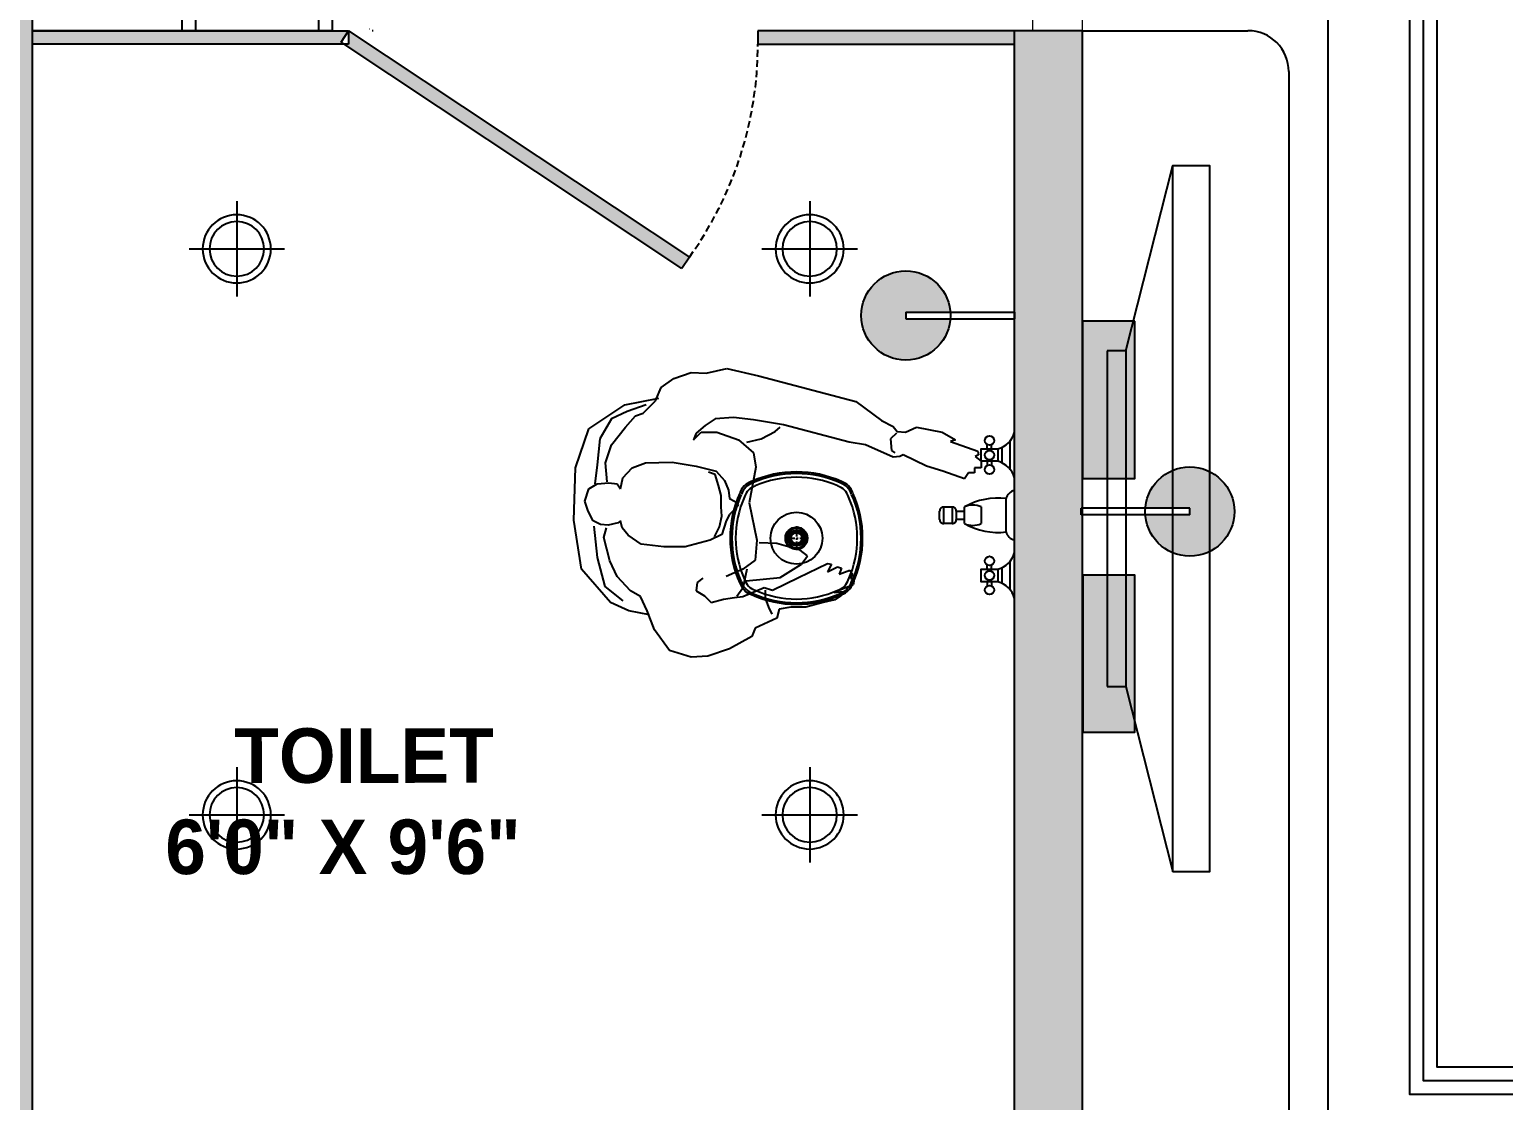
# Model space of a CAD drawing. Header units: inches. Extents: x 9636 to 21597, y -10243 to 557.
# Drawn here: x 16358.8 to 16466.8, y -7601.1 to -7522.6 of the extents above; entities that cross this region are included whole.
import ezdxf

# ---------------------------------------------------------------- set-up
doc = ezdxf.new("R2010")
doc.units = ezdxf.units.IN
doc.header["$MEASUREMENT"] = 0
doc.linetypes.add('CENTER2', pattern=[1.125, 0.75, -0.125, 0.125, -0.125])
doc.linetypes.add('DASHED', pattern=[0.75, 0.5, -0.25])
doc.layers.add('A-Door-Frame', color=1, linetype='Continuous')
doc.layers.add('IEL-HATCH-002', color=7, linetype='Continuous')
doc.styles.add('MtXpl_Stylus_BT', font='')
doc.styles.get('MtXpl_Stylus_BT').set_extended_font_data('Stylus BT', bold=True)

# ---------------------------------------------------------------- blocks, each defined once
blk = doc.blocks.new('bhtrht')
at = {"layer": 'IEL-HATCH-002', "true_color": 0x939598, "transparency": 33554687}
h = blk.add_hatch(color=252, dxfattribs=at)
h.dxf.hatch_style = 1
h.paths.add_polyline_path([(12208.66, -5928.51), (12166.16, -5928.51), (12166.16, -6030.51), (12169.83, -6030.51), (12175.16, -6030.51), (12175.16, -5942.51), (12180.16, -5942.51), (12180.16, -5937.51), (12208.66, -5937.51)])
h.paths.add_polyline_path([(12316.66, -5928.51), (12292.66, -5928.51), (12292.66, -5937.51), (12316.66, -5937.51)])
h.paths.add_polyline_path([(12395.16, -5928.51), (12316.66, -5928.51), (12316.66, -6147.51), (12323.16, -6147.51), (12323.16, -5937.51), (12395.16, -5937.51)])
h.paths.add_polyline_path([(12424.16, -6147.51), (12400.16, -6147.51), (12400.16, -6033.51), (12396.5, -6033.51), (12395.16, -6033.51), (12395.16, -6147.51), (12323.16, -6147.51), (12316.66, -6147.51), (12316.66, -6156.51), (12323.16, -6156.51), (12395.16, -6156.51), (12424.16, -6156.51), (12424.16, -6152.84)])
h.paths.add_polyline_path([(12316.66, -6147.51), (12175.16, -6147.51), (12175.16, -6127.81), (12175.16, -6084.51), (12184.66, -6084.51), (12184.66, -6079.51), (12175.16, -6079.51), (12175.16, -6072.51), (12166.16, -6072.51), (12166.16, -6156.51), (12316.66, -6156.51)])
h.paths.add_polyline_path([(12636.16, -5928.51), (12606.56, -5928.51), (12606.56, -5937.51), (12627.16, -5937.51), (12627.16, -6129.51), (12627.16, -6135.51), (12627.16, -6147.51), (12467.16, -6147.51), (12467.16, -6156.51), (12636.16, -6156.51)])
h.paths.add_polyline_path([(12514.56, -5928.51), (12496.56, -5928.51), (12496.56, -5937.51), (12514.56, -5937.51)], flags=17)
h.paths.add_polyline_path([(12423.56, -5928.51), (12395.16, -5928.51), (12395.16, -6003.51), (12400.16, -6003.51), (12400.16, -5937.51), (12423.56, -5937.51)])
h = blk.add_hatch(color=252, dxfattribs=at)
h.dxf.hatch_style = 1
h.paths.add_polyline_path([(12346.36, -6033.51), (12323.16, -6033.51), (12323.16, -6034.51), (12346.06, -6034.51), (12345.81, -6034.34)])
h.paths.add_polyline_path([(12346.36, -6033.51), (12346.36, -6034.51), (12346.06, -6034.51), (12370.79, -6050.95), (12371.35, -6050.12)])
h.paths.add_polyline_path([(12395.16, -6033.51), (12376.36, -6033.51), (12376.36, -6034.51), (12395.16, -6034.51)])
at = {"color": 252, "true_color": 0x939598}
for p, q in [((12323.16, -5937.51), (12323.16, -6147.51)), ((12334.16, -6033.51), (12334.16, -5948.78)), ((12335.16, -6033.51), (12335.16, -5949.78)), ((12344.16, -5960.51), (12344.16, -6033.51)), ((12345.16, -5961.51), (12345.16, -6033.51)), ((12323.16, -6033.51), (12346.36, -6033.51)), ((12345.16, -6033.51), (12323.16, -6033.51)), ((12345.81, -6034.34), (12346.36, -6033.51)), ((12346.36, -6033.51), (12371.35, -6050.12)), ((12346.36, -6033.51), (12346.36, -6034.51)), ((12348.16, -6033.51), (12348.08, -6033.51)), ((12395.16, -6033.51), (12376.36, -6033.51)), ((12376.36, -6033.51), (12376.36, -6034.51)), ((12395.16, -6147.51), (12395.16, -6033.51)), ((12400.16, -6033.51), (12395.16, -6033.51)), ((12400.16, -6147.51), (12400.16, -6033.51)), ((12346.36, -6034.51), (12323.16, -6034.51)), ((12370.79, -6050.95), (12345.81, -6034.34)), ((12376.36, -6034.51), (12395.16, -6034.51)), ((12371.35, -6050.12), (12370.79, -6050.95)), ((12403.34, -6056.98), (12401.96, -6056.98)), ((12401.96, -6056.98), (12401.96, -6081.6)), ((12403.34, -6056.98), (12403.34, -6081.6)), ((12393.18, -6064.17), (12393.18, -6063.86)), ((12393.49, -6064.17), (12393.49, -6063.86)), ((12394.86, -6065.7), (12394.86, -6063.55)), ((12395.16, -6066.3), (12395.16, -6062.95)), ((12394.25, -6064.04), (12394.25, -6065.2)), ((12393.18, -6065.08), (12393.18, -6065.39)), ((12393.49, -6065.08), (12393.49, -6065.39)), ((12394.55, -6070.26), (12394.55, -6067.82)), ((12395.16, -6070.87), (12395.16, -6067.21)), ((12389.99, -6069.65), (12389.99, -6068.43)), ((12390.6, -6068.43), (12390.6, -6069.65)), ((12390.9, -6068.74), (12391.51, -6068.74)), ((12391.51, -6069.65), (12391.51, -6068.43)), ((12392.73, -6068.43), (12392.73, -6069.65)), ((12391.51, -6069.34), (12390.9, -6069.34)), ((12394.86, -6074.53), (12394.86, -6072.38)), ((12395.16, -6075.13), (12395.16, -6071.78)), ((12393.18, -6073), (12393.18, -6072.69)), ((12393.49, -6073), (12393.49, -6072.69)), ((12394.25, -6072.87), (12394.25, -6074.03)), ((12393.18, -6073.91), (12393.18, -6074.22)), ((12393.49, -6073.91), (12393.49, -6074.22)), ((12401.96, -6081.6), (12403.34, -6081.6))]:
    blk.add_line(p, q, dxfattribs=at)
at = {"color": 252, "ltscale": 7, "true_color": 0x939598}
for p, q in [((12400.16, -6147.51), (12400.16, -6033.51)), ((12400.16, -6033.51), (12412.28, -6033.51)), ((12415.28, -6036.51), (12415.28, -6144.51)), ((12403.34, -6056.98), (12406.79, -6043.39)), ((12403.34, -6081.6), (12406.79, -6095.19))]:
    blk.add_line(p, q, dxfattribs=at)
at = {"color": 252, "linetype": 'ByBlock', "true_color": 0x939598}
for p, q in [((12372.57, -6058.63), (12374.09, -6058.27)), ((12374.09, -6058.27), (12376.4, -6058.81)), ((12369.28, -6059.67), (12370.19, -6059)), ((12370.19, -6059), (12371.47, -6058.57)), ((12371.47, -6058.57), (12372.57, -6058.63)), ((12376.4, -6058.81), (12383.53, -6060.7)), ((12366.6, -6060.94), (12369.09, -6060.46)), ((12367.94, -6061.55), (12368.85, -6060.64)), ((12368.85, -6060.64), (12369.28, -6059.67)), ((12363.98, -6062.71), (12366.6, -6060.94)), ((12366.78, -6061.43), (12365.62, -6061.98)), ((12366.66, -6062.59), (12367.39, -6061.74)), ((12368.18, -6060.94), (12366.78, -6061.43)), ((12367.39, -6061.74), (12367.94, -6061.55)), ((12383.53, -6060.7), (12385.42, -6062.1)), ((12363, -6065.57), (12363.98, -6062.71)), ((12365.62, -6061.98), (12364.77, -6063.44)), ((12365.62, -6063.87), (12366.66, -6062.59)), ((12372.5, -6062.47), (12371.83, -6063.01)), ((12373.24, -6061.98), (12372.5, -6062.47)), ((12374.58, -6061.86), (12373.24, -6061.98)), ((12376.04, -6062.04), (12374.58, -6061.86)), ((12378.23, -6062.4), (12376.04, -6062.04)), ((12377.62, -6062.89), (12377.99, -6062.59)), ((12383.04, -6063.68), (12378.23, -6062.4)), ((12385.42, -6062.1), (12386.27, -6062.53)), ((12386.27, -6062.53), (12386.58, -6062.89)), ((12387.18, -6062.95), (12387.98, -6062.59)), ((12387.98, -6062.59), (12389.86, -6062.95)), ((12364.77, -6063.44), (12364.59, -6065.33)), ((12365.2, -6065.2), (12365.62, -6063.87)), ((12371.65, -6063.5), (12372.2, -6062.95)), ((12371.83, -6063.01), (12371.65, -6063.5)), ((12372.2, -6062.95), (12373.36, -6062.95)), ((12373.36, -6062.95), (12374.94, -6063.5)), ((12374.94, -6063.5), (12376.04, -6064.47)), ((12375.55, -6063.68), (12376.59, -6063.44)), ((12376.59, -6063.44), (12377.62, -6062.89)), ((12384.26, -6063.87), (12383.04, -6063.68)), ((12386.27, -6064.78), (12384.26, -6063.87)), ((12386.51, -6063.01), (12386.09, -6063.44)), ((12386.09, -6063.44), (12386.15, -6064.29)), ((12386.58, -6062.89), (12387.18, -6062.95)), ((12389.86, -6062.95), (12390.84, -6063.5)), ((12390.84, -6063.5), (12390.47, -6063.62)), ((12390.47, -6063.62), (12392.48, -6064.35)), ((12376.04, -6064.47), (12376.22, -6065.51)), ((12386.15, -6064.29), (12386.39, -6064.47)), ((12386.76, -6064.72), (12386.27, -6064.78)), ((12387, -6064.6), (12386.76, -6064.72)), ((12388.71, -6065.45), (12387, -6064.6)), ((12392.54, -6064.6), (12392.3, -6064.72)), ((12392.3, -6064.72), (12392.73, -6065.08)), ((12392.48, -6064.35), (12392.54, -6064.6)), ((12362.88, -6069.4), (12363, -6065.57)), ((12364.59, -6065.33), (12364.4, -6066.73)), ((12365.32, -6066.6), (12365.2, -6065.2)), ((12366.47, -6066.3), (12367.14, -6065.57)), ((12367.14, -6065.57), (12368.12, -6065.2)), ((12368.12, -6065.2), (12370.07, -6065.14)), ((12370.07, -6065.14), (12371.83, -6065.45)), ((12371.83, -6065.45), (12373.3, -6065.81)), ((12373.24, -6066.06), (12372.75, -6065.87)), ((12373.48, -6066.85), (12373.24, -6066.06)), ((12373.3, -6065.81), (12373.91, -6066.48)), ((12376.22, -6065.51), (12375.73, -6068.13)), ((12389.93, -6065.81), (12388.71, -6065.45)), ((12391.51, -6066.36), (12389.93, -6065.81)), ((12391.81, -6065.93), (12391.51, -6066.36)), ((12392.24, -6065.93), (12391.81, -6065.93)), ((12392.73, -6065.57), (12392.24, -6065.57)), ((12392.24, -6065.57), (12392.24, -6065.93)), ((12392.73, -6065.08), (12392.73, -6065.57)), ((12363.67, -6068), (12363.98, -6067.09)), ((12363.98, -6067.09), (12364.59, -6066.73)), ((12364.59, -6066.73), (12365.44, -6066.66)), ((12365.44, -6066.66), (12366.05, -6066.73)), ((12366.05, -6066.73), (12366.29, -6067.09)), ((12366.29, -6067.09), (12366.47, -6066.3)), ((12373.66, -6067.58), (12373.48, -6066.85)), ((12373.91, -6066.48), (12374.21, -6067.21)), ((12363.92, -6068.73), (12363.67, -6068)), ((12373.66, -6068.43), (12373.66, -6067.58)), ((12374.21, -6067.21), (12374.27, -6067.82)), ((12374.27, -6067.82), (12374.64, -6068)), ((12374.64, -6068), (12374.94, -6068.31)), ((12375.73, -6068.13), (12376.28, -6070.86)), ((12364.28, -6069.46), (12363.92, -6068.73)), ((12373.54, -6069.89), (12373.72, -6069.1)), ((12373.72, -6069.1), (12373.66, -6068.43)), ((12374.27, -6068.98), (12374.03, -6069.46)), ((12374.64, -6068.61), (12374.27, -6068.98)), ((12374.94, -6068.31), (12374.64, -6068.61)), ((12363.43, -6072.99), (12362.88, -6069.4)), ((12364.83, -6069.71), (12364.28, -6069.46)), ((12364.34, -6069.83), (12364.59, -6072.14)), ((12365.38, -6069.77), (12364.83, -6069.71)), ((12365.07, -6070.68), (12365.26, -6069.95)), ((12366.11, -6069.59), (12365.38, -6069.77)), ((12366.29, -6069.46), (12366.11, -6069.59)), ((12366.41, -6069.95), (12366.29, -6069.46)), ((12366.84, -6070.5), (12366.41, -6069.95)), ((12373.17, -6070.62), (12373.54, -6069.89)), ((12374.03, -6069.46), (12373.72, -6070.44)), ((12365.5, -6072.39), (12365.07, -6070.68)), ((12367.81, -6071.17), (12366.84, -6070.5)), ((12369.46, -6071.35), (12367.81, -6071.17)), ((12371.04, -6071.35), (12369.46, -6071.35)), ((12372.87, -6070.86), (12371.04, -6071.35)), ((12373.72, -6070.44), (12372.87, -6070.86)), ((12376.28, -6070.86), (12376.16, -6072.32)), ((12377.74, -6071.11), (12376.46, -6071.05)), ((12379.45, -6071.59), (12377.74, -6071.11)), ((12364.59, -6072.14), (12365.13, -6074.27)), ((12366.05, -6073.54), (12365.5, -6072.39)), ((12376.16, -6072.32), (12375.25, -6072.99)), ((12380, -6072.02), (12379.45, -6071.59)), ((12379.57, -6072.63), (12380, -6072.02)), ((12365.56, -6075.43), (12363.43, -6072.99)), ((12367.02, -6074.58), (12366.05, -6073.54)), ((12375.25, -6072.99), (12374.03, -6073.54)), ((12375.55, -6072.99), (12375.25, -6074.39)), ((12375.49, -6073.85), (12377.99, -6073.6)), ((12377.44, -6074.52), (12379.33, -6073.6)), ((12377.99, -6073.6), (12379.57, -6072.63)), ((12379.33, -6073.6), (12381.46, -6072.57)), ((12381.46, -6072.57), (12381.76, -6072.63)), ((12381.76, -6072.63), (12381.46, -6073.18)), ((12381.46, -6073.18), (12382.19, -6072.81)), ((12382.19, -6072.81), (12382.49, -6072.93)), ((12382.49, -6072.93), (12382.31, -6073.36)), ((12382.31, -6073.36), (12383.1, -6073.06)), ((12383.1, -6073.06), (12383.29, -6073.36)), ((12383.29, -6073.36), (12383.16, -6073.66)), ((12365.13, -6074.27), (12366.47, -6075.31)), ((12367.75, -6075), (12367.02, -6074.58)), ((12371.9, -6073.97), (12371.83, -6074.58)), ((12371.83, -6074.58), (12372.44, -6074.94)), ((12372.32, -6073.66), (12371.9, -6073.97)), ((12375.25, -6074.39), (12374.82, -6075)), ((12375.25, -6075), (12376.83, -6074.33)), ((12376.83, -6074.33), (12377.44, -6074.52)), ((12376.89, -6074.52), (12376.89, -6075.12)), ((12383.35, -6074.15), (12381.95, -6074.7)), ((12381.95, -6074.7), (12382.62, -6074.64)), ((12382.62, -6074.64), (12382.43, -6074.94)), ((12383.16, -6073.66), (12383.41, -6073.72)), ((12383.41, -6073.72), (12383.35, -6074.15)), ((12366.9, -6076.04), (12365.56, -6075.43)), ((12368.24, -6076.04), (12367.75, -6075)), ((12372.44, -6074.94), (12372.93, -6075.43)), ((12372.93, -6075.43), (12373.84, -6075.19)), ((12373.84, -6075.19), (12374.64, -6075.06)), ((12374.64, -6075.06), (12375.25, -6075)), ((12376.89, -6075.12), (12377.13, -6075.79)), ((12377.13, -6075.79), (12377.38, -6076.28)), ((12378.78, -6075.79), (12377.93, -6075.92)), ((12379.88, -6075.79), (12378.78, -6075.79)), ((12381.15, -6075.43), (12379.88, -6075.79)), ((12382.01, -6075.25), (12381.15, -6075.43)), ((12382.43, -6074.94), (12382.01, -6075.25)), ((12368.42, -6076.34), (12366.9, -6076.04)), ((12368.79, -6077.44), (12368.24, -6076.04)), ((12377.74, -6076.59), (12376.16, -6077.32)), ((12377.93, -6075.92), (12377.74, -6076.59)), ((12369.89, -6078.96), (12368.79, -6077.44)), ((12375.92, -6077.92), (12374.27, -6078.84)), ((12376.16, -6077.32), (12375.92, -6077.92)), ((12371.47, -6079.45), (12369.89, -6078.96)), ((12374.27, -6078.84), (12372.69, -6079.38)), ((12372.69, -6079.38), (12371.47, -6079.45))]:
    blk.add_line(p, q, dxfattribs=at)
at = {"color": 252, "linetype": 'Continuous', "true_color": 0x939598}
for p, q in [((12378.94, -6070.19), (12378.99, -6070.19)), ((12379.38, -6070.19), (12378.99, -6070.19)), ((12379.38, -6070.19), (12379.44, -6070.19)), ((12379.78, -6070.31), (12379.7, -6070.11)), ((12379.89, -6070.59), (12379.78, -6070.31)), ((12378.4, -6070.65), (12378.48, -6070.84)), ((12378.6, -6071.12), (12378.48, -6070.84)), ((12378.6, -6071.12), (12378.68, -6071.32)), ((12378.99, -6071.24), (12378.94, -6071.24)), ((12378.99, -6071.24), (12379.38, -6071.24)), ((12379.44, -6071.24), (12379.38, -6071.24)), ((12379.97, -6070.78), (12379.89, -6070.59))]:
    blk.add_line(p, q, dxfattribs=at)
at = {"color": 252, "linetype": 'CENTER2', "true_color": 0x939598}
for p, q in [((12379.19, -6069.84), (12379.19, -6071.59)), ((12378.31, -6070.72), (12380.07, -6070.72))]:
    blk.add_line(p, q, dxfattribs=at)
at = {"color": 252, "ltscale": 7, "true_color": 0x939598}
blk.add_lwpolyline([(12406.79, -6095.19), (12406.79, -6043.39), (12409.47, -6043.39), (12409.47, -6095.19)], close=True, dxfattribs=at)
at = {"color": 252, "true_color": 0x939598}
for points in [[(12393.95, -6065.08), (12392.73, -6065.08), (12392.73, -6064.17), (12393.95, -6064.17)], [(12393.95, -6073.91), (12392.73, -6073.91), (12392.73, -6073), (12393.95, -6073)]]:
    blk.add_lwpolyline(points, close=True, dxfattribs=at)
for points in [[(12389.68, -6069.34), (12389.68, -6068.74)], [(12389.99, -6068.43), (12390.6, -6068.43)], [(12390.9, -6068.74), (12390.9, -6069.34)], [(12390.6, -6069.65), (12389.99, -6069.65)]]:
    blk.add_lwpolyline(points, dxfattribs=at)
for centre in [(12393.34, -6063.56), (12393.34, -6064.63), (12393.34, -6065.69), (12393.34, -6072.39), (12393.34, -6073.45), (12393.34, -6074.52)]:
    blk.add_circle(centre, 0.34, dxfattribs=at)
at = {"color": 252, "linetype": 'Continuous', "true_color": 0x939598}
for radius in [1.9, 0.811, 0.466, 0.409]:
    blk.add_circle((12379.19, -6070.72), radius, dxfattribs=at)
at = {"color": 252, "ltscale": 7, "true_color": 0x939598}
blk.add_arc((12412.28, -6036.51), 3, 0, 90, dxfattribs=at)
at = {"color": 252, "linetype": 'DASHED', "true_color": 0x939598}
blk.add_arc((12349.57, -6034.51), 26.79, 324.3678, 359.9984, dxfattribs=at)
at = {"color": 252, "true_color": 0x939598}
for centre, radius, start, end in [((12393.49, -6062.49), 1.74, 285.2551, 344.7449), ((12393.49, -6066.76), 1.74, 15.2551, 74.7449), ((12393.95, -6072.69), 4.91, 82.875, 119.7449), ((12395.41, -6068.07), 0.892, 106.1502, 163.8498), ((12389.98, -6068.73), 0.295, 88.2224, 181.7776), ((12390.61, -6068.73), 0.295, 358.2224, 91.7776), ((12392.12, -6069.82), 1.52, 66.3417, 113.6584), ((12389.98, -6069.35), 0.295, 178.2224, 271.7776), ((12390.61, -6069.35), 0.295, 268.2224, 1.7776), ((12393.95, -6065.39), 4.91, 240.2551, 277.125), ((12392.12, -6068.26), 1.52, 246.3417, 293.6583), ((12395.41, -6070.01), 0.892, 196.1502, 253.8498), ((12393.49, -6071.32), 1.74, 285.2551, 344.7449), ((12393.49, -6075.59), 1.74, 15.2551, 74.7449)]:
    blk.add_arc(centre, radius, start, end, dxfattribs=at)
at = {"color": 252, "linetype": 'Continuous', "true_color": 0x939598}
for centre, radius, start, end in [((12379.19, -6073.91), 8.05, 65.7447, 114.2565), ((12379.19, -6073.85), 7.87, 65.9155, 114.0845), ((12376.3, -6067.83), 1.33, 108.5617, 161.4379), ((12376.38, -6067.9), 1.29, 107.9496, 162.0505), ((12376.52, -6068.05), 1.2, 107.1884, 162.8085), ((12379.19, -6073.7), 7.45, 66.0461, 113.954), ((12381.86, -6068.05), 1.2, 17.1823, 72.8172), ((12382, -6067.9), 1.29, 17.8792, 72.1204), ((12382.07, -6067.83), 1.33, 18.5612, 71.4243), ((12382.38, -6070.72), 8.05, 155.7429, 204.2555), ((12382.33, -6070.72), 7.87, 155.9155, 204.0846), ((12382.18, -6070.72), 7.45, 156.0504, 203.9499), ((12376.2, -6070.72), 7.45, 336.0502, 23.9498), ((12376.05, -6070.72), 7.87, 335.9156, 24.0845), ((12375.99, -6070.72), 8.05, 335.7453, 24.2564), ((12379.19, -6070.72), 0.789, 46.0565, 178.9435), ((12379.19, -6070.72), 0.718, 34.5731, 190.4269), ((12379.19, -6070.72), 0.583, 115.5438, 244.4562), ((12379.19, -6070.72), 0.583, 295.5438, 64.4562), ((12379.51, -6070.37), 0.32, 44.2179, 53.1195), ((12379.19, -6070.72), 0.789, 358.9435, 46.0565), ((12378.69, -6070.69), 0.296, 171.5149, 181.1477), ((12379.19, -6070.72), 0.789, 178.9435, 226.0565), ((12379.19, -6070.72), 0.718, 214.5731, 10.4269), ((12379.19, -6070.72), 0.789, 226.0565, 358.6411), ((12379.19, -6070.72), 0.789, 226.0565, 358.9435), ((12378.87, -6071.06), 0.32, 224.2179, 233.1195), ((12379.68, -6070.74), 0.296, 351.5141, 1.147), ((12376.31, -6073.6), 1.33, 198.64, 251.3731), ((12376.38, -6073.53), 1.29, 197.9494, 252.0514), ((12376.52, -6073.38), 1.2, 197.1836, 252.814), ((12379.19, -6067.73), 7.45, 246.0462, 293.9541), ((12381.86, -6073.38), 1.2, 287.1892, 342.8119), ((12381.98, -6073.51), 1.32, 288.4913, 341.509), ((12382.07, -6073.6), 1.33, 288.6493, 341.3514), ((12379.19, -6067.52), 8.05, 245.7431, 294.2554), ((12379.19, -6067.58), 7.87, 245.9156, 294.0844)]:
    blk.add_arc(centre, radius, start, end, dxfattribs=at)
at = {"color": 252, "true_color": 0x939598}
blk.add_solid([(12347.87, -6033.33), (12347.93, -6033.33), (12347.9, -6033.51)], dxfattribs=at)
at = {"layer": 'A-Door-Frame', "color": 252, "lineweight": 5, "true_color": 0x939598}
blk.add_line((12400.16, -6033.51), (12396.5, -6033.51), dxfattribs=at)
blk.add_lwpolyline([(12400.16, -6033.51), (12400.16, -6032.04), (12396.5, -6032.04), (12396.5, -6033.51)], dxfattribs=at)
at = {"color": 252, "true_color": 0x939598, "style": 'MtXpl_Stylus_BT'}
for s, p in [('TOILET', (12337.98, -6088.66)), ('6\'0" X 9\'6"', (12332.92, -6095.35))]:
    blk.add_text(s, height=4, rotation=0.0094, dxfattribs=at).set_placement(p)
blk = doc.blocks.new('WGGG')
at = {"layer": 'IEL-HATCH-002', "transparency": 33554687}
h = blk.add_hatch(color=5, dxfattribs=at)
h.dxf.hatch_style = 1
h.paths.add_polyline_path([(4623.51, 516.19), (4635.02, 516.19), (4635.02, 520.02), (4623.51, 520.02)])
blk.add_lwpolyline([(4623.51, 520.02), (4623.51, 516.19), (4635.02, 516.19), (4635.02, 520.02)], close=True)
blk = doc.blocks.new('HT')
at = {"layer": 'IEL-HATCH-002', "true_color": 0xf7f281, "transparency": 33554687}
h = blk.add_hatch(color=51, dxfattribs=at)
h.dxf.hatch_style = 1
h.paths.add_polyline_path([(4618.55, 566.68, 0.962396), (4625.07, 566.43), (4621.82, 566.43), (4621.82, 566.93), (4625.07, 566.93, 0.962396)])
for p, q in [((4621.82, 566.93), (4629.77, 566.93)), ((4621.82, 566.93), (4621.82, 566.43)), ((4621.82, 566.43), (4629.77, 566.43)), ((4629.77, 566.93), (4629.77, 566.43))]:
    blk.add_line(p, q)
blk.add_circle((4621.82, 566.68), 3.27)
blk = doc.blocks.new('5ryh')
at = {"layer": 'IEL-HATCH-002', "true_color": 0x139b48, "transparency": 33554687}
h = blk.add_hatch(color=114, dxfattribs=at)
h.dxf.hatch_style = 1
h.paths.add_polyline_path([(6507.8, -1186.938), (6501.8, -1186.938), (6501.8, -1188.938), (6507.8, -1188.938)])
blk.add_lwpolyline([(6507.8, -1188.938), (6507.8, -1186.938), (6501.8, -1186.938), (6501.8, -1188.938)], close=True)
blk = doc.blocks.new('rg')
at = {"color": 6}
for p, q in [((6523.86, -972.55), (6523.86, -979.55)), ((6520.36, -976.05), (6527.36, -976.05))]:
    blk.add_line(p, q, dxfattribs=at)
for radius in [2.5, 2]:
    blk.add_circle((6523.86, -976.05), radius, dxfattribs=at)

msp = doc.modelspace()

# ---------------------------------------------------------------- linework, layer by layer
for points in [[(16453.98, -7465.68), (16644.98, -7465.68), (16644.98, -7606.68), (16453.98, -7606.68)], [(16459.98, -7471.68), (16638.98, -7471.68), (16638.98, -7600.68), (16459.98, -7600.68)]]:
    msp.add_lwpolyline(points, close=True)
at = {"color": 41, "true_color": 0xf4ee51}
for points in [[(16460.98, -7472.68), (16637.98, -7472.68), (16637.98, -7599.68), (16460.98, -7599.68)], [(16461.98, -7473.68), (16636.98, -7473.68), (16636.98, -7598.68), (16461.98, -7598.68)]]:
    msp.add_lwpolyline(points, close=True, dxfattribs=at)

# ---------------------------------------------------------------- block references
for name, p in [('bhtrht', (4035.82, -1489.17)), ('HT', (11801.21, -8110.24))]:
    msp.add_blockref(name, p)
at = {"xscale": -1, "rotation": 90}
for p in [(15397.93, -1014.82), (15439.93, -1014.82), (15397.93, -1056.32), (15439.93, -1056.32)]:
    msp.add_blockref('rg', p, dxfattribs=at)
at = {"xscale": 1.919315741706669, "yscale": 1.919315741706669, "zscale": 1.919315741706669, "rotation": 89.99999999999997}
msp.add_blockref('5ryh', (14157.87, -20034.51), dxfattribs=at)
for name, p, rotation in [('HT', (21065.66, -6991.26), 180), ('WGGG', (16956.01, -12197.63), 90)]:
    msp.add_blockref(name, p, dxfattribs=dict(rotation=rotation))

doc.saveas('drawing.dxf')
